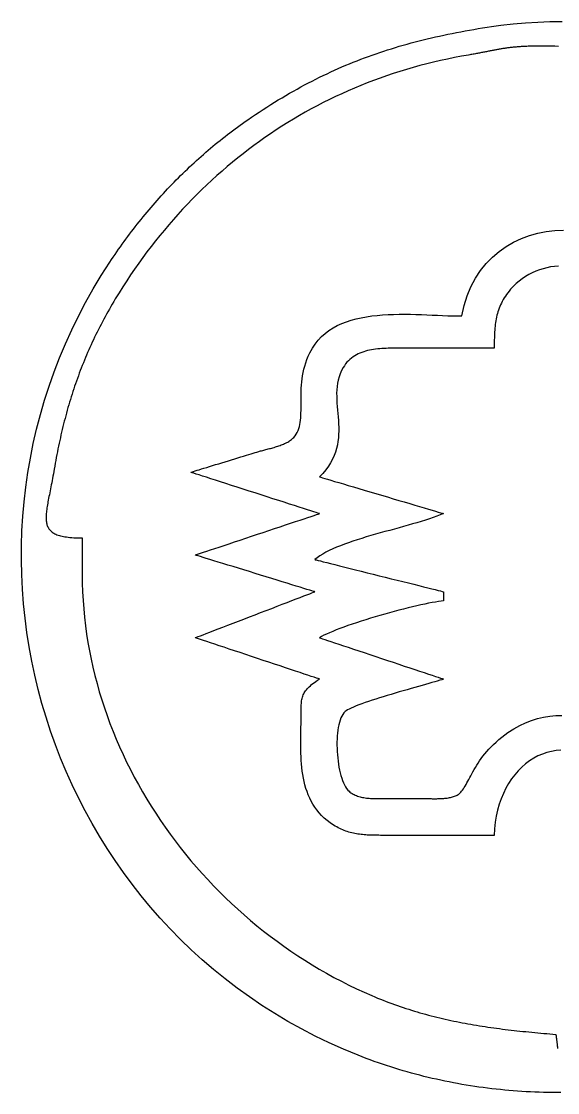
# Model space of a CAD drawing. Extents: x 3 to 68.8, y 19.7 to 85.5.
# Drawn here: x 3 to 35.9, y 19.7 to 85.5 of the extents above; entities that cross this region are included whole.
import ezdxf

# ---------------------------------------------------------------- set-up
doc = ezdxf.new("R2010")
doc.units = 0
doc.layers.get('0').update_dxf_attribs({"linetype": 'CONTINUOUS'})

msp = doc.modelspace()

# ---------------------------------------------------------------- linework, layer by layer
at = {"color": 7}
for points in [[(36.137912, 19.708735), (35.87321, 19.708577), (35.608494, 19.71027), (35.343781, 19.71408), (35.079088, 19.719894), (34.814434, 19.727683), (34.549831, 19.737476), (34.285301, 19.749273), (34.020856, 19.763074), (33.756515, 19.778878), (33.492296, 19.796715), (33.228212, 19.816555), (32.964284, 19.838427), (32.700527, 19.862303), (32.436957, 19.888211), (32.17359, 19.916151), (31.910446, 19.946123), (31.647539, 19.978133), (31.384886, 20.01218), (31.122504, 20.048271), (30.86041, 20.086407), (30.598621, 20.126593), (30.337153, 20.168833), (30.076024, 20.213128), (29.815248, 20.259483), (29.554845, 20.307904), (29.29483, 20.358391), (29.03522, 20.410946), (28.776033, 20.465579), (28.517283, 20.522286), (28.258987, 20.581072), (28.001165, 20.641945), (27.743831, 20.704906), (27.487003, 20.769955), (27.230696, 20.837099), (26.974928, 20.906342), (26.719717, 20.977685), (26.465077, 21.051133), (26.211026, 21.12669), (25.957581, 21.204355), (25.704759, 21.284139), (25.452575, 21.366037), (25.201048, 21.45006), (24.950194, 21.536206), (24.700029, 21.624482), (24.45057, 21.714889), (24.201834, 21.807432), (23.953837, 21.902112), (23.706597, 21.998937), (22.80884, 22.370466), (21.928859, 22.765044), (21.066809, 23.182151), (20.222841, 23.621272), (19.39711, 24.081887), (18.589767, 24.563482), (17.800967, 25.065538), (17.030862, 25.587542), (16.279606, 26.128972), (15.547351, 26.689312), (14.834251, 27.268046), (14.140459, 27.864658), (13.466127, 28.478627), (12.81141, 29.109439), (12.176459, 29.756577), (11.561429, 30.419523), (10.966472, 31.097759), (10.391741, 31.79077), (9.837389, 32.498038), (9.30357, 33.219046), (8.790437, 33.953275), (8.298141, 34.70021), (7.826838, 35.459334), (7.37668, 36.230131), (6.947819, 37.012081), (6.54041, 37.804669), (6.154605, 38.607376), (5.790557, 39.419685), (5.448419, 40.241082), (5.128344, 41.071049), (4.830486, 41.909066), (4.554998, 42.754618), (4.302032, 43.607188), (4.071742, 44.466259), (3.864281, 45.331312), (3.679802, 46.201832), (3.518458, 47.0773), (3.380401, 47.957204), (3.265787, 48.841019), (3.174766, 49.728236), (3.107493, 50.618331), (3.06412, 51.510791), (3.044802, 52.405097), (3.04969, 53.300732), (3.078937, 54.197182), (3.132697, 55.093926), (3.211123, 55.990448), (3.314368, 56.886232), (3.442586, 57.780761), (3.595928, 58.673517), (3.774549, 59.563982), (3.978601, 60.451641), (4.208237, 61.335976), (4.463611, 62.216469), (4.744876, 63.092604), (5.052185, 63.963864), (5.38569, 64.829731), (5.745545, 65.689689), (6.131904, 66.54322), (6.544918, 67.389808), (6.984742, 68.228934), (7.451528, 69.060083), (7.94543, 69.882737), (8.466599, 70.696379), (8.573107, 70.856397), (8.680433, 71.015774), (8.788577, 71.174504), (8.89754, 71.332583), (9.007321, 71.490006), (9.117921, 71.646767), (9.229339, 71.802863), (9.341576, 71.958287), (9.454632, 72.113035), (9.568507, 72.267103), (9.683199, 72.420485), (9.79871, 72.573176), (9.91504, 72.725171), (10.032189, 72.876466), (10.150156, 73.027056), (10.268941, 73.176936), (10.388545, 73.3261), (10.508968, 73.474544), (10.630209, 73.622263), (10.752269, 73.769252), (10.875147, 73.915507), (10.998844, 74.061021), (11.123359, 74.205791), (11.248693, 74.349812), (11.374846, 74.493077), (11.501817, 74.635584), (11.629606, 74.777326), (11.758215, 74.918299), (11.887641, 75.058498), (12.017887, 75.197918), (12.14895, 75.336554), (12.280833, 75.474401), (12.413534, 75.611454), (12.547053, 75.747709), (12.681391, 75.88316), (12.816548, 76.017803), (12.952523, 76.151632), (13.089317, 76.284643), (13.226929, 76.416831), (13.36536, 76.54819), (13.504609, 76.678717), (13.644677, 76.808406), (13.785564, 76.937251), (13.927269, 77.06525), (14.069792, 77.192395), (14.213134, 77.318683), (14.357295, 77.444108), (14.502274, 77.568666), (14.648072, 77.692352), (14.794689, 77.81516), (14.942123, 77.937087), (15.090377, 78.058126), (15.239449, 78.178273), (15.38934, 78.297524), (15.540049, 78.415873), (15.691576, 78.533315), (15.843923, 78.649846), (15.997087, 78.76546), (16.151071, 78.880152), (16.305873, 78.993919), (16.461493, 79.106754), (16.617932, 79.218653), (16.77519, 79.329611), (16.933266, 79.439623), (17.170659, 79.60229), (17.407154, 79.761964), (17.6428, 79.918682), (17.877649, 80.072477), (18.111754, 80.223383), (18.345164, 80.371435), (18.577932, 80.516668), (18.81011, 80.659115), (19.041748, 80.798812), (19.272897, 80.935792), (19.50361, 81.070091), (19.733938, 81.201742), (19.963932, 81.33078), (20.193644, 81.457239), (20.423124, 81.581155), (20.652425, 81.70256), (20.881598, 81.82149), (21.110694, 81.93798), (21.339765, 82.052063), (21.568862, 82.163774), (21.798036, 82.273147), (22.02734, 82.380217), (22.256823, 82.485019), (22.486539, 82.587586), (22.716537, 82.687953), (22.946871, 82.786155), (23.17759, 82.882226), (23.408747, 82.9762), (23.640392, 83.068112), (23.872578, 83.157997), (24.105356, 83.245888), (24.338776, 83.33182), (24.572892, 83.415828), (24.807753, 83.497946), (25.043411, 83.578208), (25.279919, 83.656649), (25.517326, 83.733304), (25.755686, 83.808206), (25.995048, 83.88139), (26.235464, 83.952891), (26.476987, 84.022743), (26.719667, 84.09098), (26.963555, 84.157637), (27.208704, 84.222749), (27.455164, 84.286349), (27.702987, 84.348472), (27.952225, 84.409153), (28.202928, 84.468426), (28.455149, 84.526325), (28.70894, 84.582886), (28.964348, 84.638141), (29.22143, 84.692126), (29.480233, 84.744876), (29.740812, 84.796424), (30.003214, 84.846805), (30.267495, 84.896054), (30.533704, 84.944204), (30.801894, 84.991291), (31.072116, 85.037348), (31.344418, 85.08241), (31.618857, 85.126513), (31.89548, 85.169689), (32.174341, 85.211973), (32.455491, 85.253401), (33.214711, 85.336394), (33.972184, 85.400556), (34.727676, 85.446078), (35.48095, 85.473151), (36.231776, 85.481964)], [(35.999835, 83.950758), (35.775082, 83.95572), (35.55052, 83.959498), (35.32617, 83.962095), (35.102049, 83.963534), (34.878177, 83.963845), (34.654569, 83.963026), (34.431244, 83.961079), (34.354776, 83.959978), (34.279592, 83.958539), (34.205658, 83.956761), (34.132932, 83.954644), (34.061375, 83.952217), (33.990946, 83.949451), (33.921607, 83.946378), (33.853318, 83.942994), (33.786036, 83.939305), (33.719725, 83.935318), (33.654345, 83.931034), (33.589857, 83.926459), (33.526219, 83.921602), (33.463391, 83.916465), (33.401336, 83.911055), (33.340015, 83.905374), (33.279385, 83.89943), (33.219407, 83.89323), (33.160041, 83.886775), (33.101252, 83.880073), (33.042995, 83.873127), (32.98523, 83.865945), (32.927922, 83.858531), (32.871029, 83.850888), (32.814511, 83.843025), (32.758329, 83.834945), (32.702441, 83.826654), (32.646812, 83.818156), (32.591398, 83.809458), (32.536158, 83.800565), (32.48106, 83.79148), (32.426055, 83.782212), (32.371112, 83.772763), (32.316186, 83.76314), (32.261237, 83.753346), (32.206226, 83.74339), (32.151117, 83.733275), (32.095866, 83.723005), (32.040438, 83.712588), (31.984786, 83.702027), (31.928875, 83.691328), (31.872668, 83.680496), (31.816119, 83.669538), (31.759195, 83.658458), (31.70185, 83.647259), (31.644048, 83.635948), (31.585749, 83.624532), (31.526915, 83.613014), (31.467501, 83.601401), (31.407473, 83.589697), (31.346786, 83.577906), (31.285406, 83.566036), (31.223289, 83.554089), (31.160398, 83.542072), (31.096692, 83.52999), (31.032131, 83.517849), (30.966678, 83.505654), (30.900288, 83.493411), (30.832927, 83.481123), (30.764553, 83.468796), (30.695127, 83.456435), (30.624608, 83.444048), (30.552954, 83.431639), (30.480133, 83.419209), (30.047077, 83.342617), (29.616547, 83.260494), (29.188568, 83.172866), (28.763163, 83.079759), (28.340355, 82.981198), (27.920163, 82.87721), (27.502613, 82.76782), (27.087728, 82.653053), (26.67553, 82.532936), (26.26604, 82.407494), (25.859283, 82.276753), (25.45528, 82.140739), (25.054055, 81.999476), (24.65563, 81.852992), (24.260027, 81.701311), (23.86727, 81.54446), (23.477381, 81.382464), (23.090382, 81.215349), (22.706297, 81.04314), (22.325148, 80.865863), (21.946958, 80.683544), (21.571749, 80.49621), (21.199544, 80.303884), (20.830366, 80.106593), (20.464237, 79.904363), (20.101181, 79.69722), (19.741219, 79.485189), (19.384375, 79.268295), (19.030671, 79.046566), (18.680129, 78.820025), (18.332773, 78.5887), (17.988625, 78.352615), (17.647709, 78.111797), (17.310045, 77.866271), (16.975658, 77.616063), (16.644569, 77.361198), (16.316802, 77.101703), (15.992379, 76.837602), (15.671323, 76.568923), (15.353657, 76.295689), (15.039402, 76.017928), (14.728583, 75.735665), (14.421221, 75.448925), (14.117339, 75.157734), (13.816961, 74.862119), (13.520108, 74.562104), (13.226802, 74.257715), (12.937068, 73.948979), (12.650928, 73.63592), (12.368404, 73.318564), (12.089518, 72.996938), (11.814295, 72.671067), (11.542755, 72.340977), (11.274923, 72.006693), (11.01082, 71.66824), (10.750469, 71.325646), (10.493894, 70.978935), (10.241116, 70.628133), (9.992158, 70.273266), (9.747043, 69.91436), (9.505794, 69.55144), (9.268433, 69.184532), (9.034984, 68.813661), (8.805468, 68.438854), (8.712074, 68.282897), (8.620005, 68.126961), (8.529251, 67.971033), (8.4398, 67.815103), (8.351642, 67.659157), (8.264766, 67.503184), (8.179162, 67.347171), (8.094819, 67.191107), (8.011727, 67.034979), (7.929874, 66.878776), (7.849251, 66.722485), (7.769847, 66.566094), (7.691651, 66.409592), (7.614653, 66.252965), (7.538842, 66.096202), (7.464207, 65.939292), (7.390738, 65.78222), (7.318424, 65.624977), (7.247254, 65.467549), (7.177219, 65.309926), (7.108307, 65.152093), (7.040509, 64.99404), (6.973812, 64.835754), (6.908207, 64.677223), (6.843683, 64.518436), (6.780229, 64.35938), (6.717836, 64.200042), (6.656492, 64.040412), (6.596186, 63.880476), (6.536909, 63.720224), (6.478649, 63.559641), (6.421395, 63.398718), (6.365139, 63.237441), (6.309868, 63.075799), (6.255572, 62.913778), (6.202241, 62.751369), (6.149863, 62.588557), (6.098429, 62.425332), (6.047928, 62.26168), (5.998349, 62.097591), (5.949681, 61.933051), (5.901915, 61.76805), (5.855039, 61.602574), (5.809042, 61.436611), (5.763915, 61.270151), (5.719647, 61.103179), (5.676226, 60.935685), (5.633643, 60.767657), (5.591886, 60.599082), (5.550946, 60.429948), (5.510812, 60.260243), (5.471473, 60.089955), (5.432918, 59.919074), (5.395137, 59.747582), (5.358119, 59.575474), (5.321853, 59.402734), (5.28633, 59.229348), (5.251539, 59.05531), (5.217468, 58.880604), (5.184108, 58.705217), (5.151447, 58.529138), (5.119475, 58.352357), (5.088182, 58.174859), (5.057557, 57.996633), (5.032019, 57.848353), (5.006266, 57.703271), (4.980389, 57.561356), (4.954478, 57.422582), (4.928624, 57.286914), (4.902919, 57.154332), (4.877454, 57.024803), (4.852316, 56.8983), (4.827602, 56.774791), (4.803399, 56.654251), (4.779797, 56.536652), (4.756889, 56.421965), (4.734762, 56.310157), (4.713511, 56.201208), (4.693228, 56.095082), (4.674, 55.991754), (4.655918, 55.891196), (4.639075, 55.793375), (4.623561, 55.698269), (4.609467, 55.605847), (4.596883, 55.516077), (4.585901, 55.428933), (4.576611, 55.34439), (4.569104, 55.262413), (4.56347, 55.182979), (4.559802, 55.106059), (4.558193, 55.03162), (4.558729, 54.959639), (4.561495, 54.890083), (4.566592, 54.822925), (4.574107, 54.758138), (4.584132, 54.695694), (4.596759, 54.635561), (4.612075, 54.577714), (4.630174, 54.522122), (4.651146, 54.468759), (4.675081, 54.417592), (4.70207, 54.368598), (4.732205, 54.321747), (4.765577, 54.277006), (4.802276, 54.234354), (4.842392, 54.193756), (4.886017, 54.155188), (4.933242, 54.11862), (4.984156, 54.084022), (5.038852, 54.051367), (5.097419, 54.020624), (5.15995, 53.99177), (5.226533, 53.964761), (5.297261, 53.939587), (5.372224, 53.916219), (5.451514, 53.894629), (5.535219, 53.87476), (5.623433, 53.856613), (5.716245, 53.84016), (5.813746, 53.825371), (5.916027, 53.81222), (6.023179, 53.800649), (6.135293, 53.790658), (6.252459, 53.78222), (6.374769, 53.775277), (6.502313, 53.76983), (6.635182, 53.765851), (6.773467, 53.763311), (6.773467, 53.761617), (6.773467, 53.756763), (6.773467, 53.748833), (6.773467, 53.737911), (6.773467, 53.724082), (6.773467, 53.707459), (6.773467, 53.688155), (6.773467, 53.666255), (6.773467, 53.641871), (6.773467, 53.615116), (6.773467, 53.586089), (6.773467, 53.554895), (6.773467, 53.521633), (6.773467, 53.486406), (6.773467, 53.449319), (6.773467, 53.410477), (6.773467, 53.36998), (6.773467, 53.327932), (6.773467, 53.284439), (6.773467, 53.239599), (6.773467, 53.193521), (6.773467, 53.146305), (6.773467, 53.098059), (6.773467, 53.048879), (6.773467, 52.998872), (6.773467, 52.948146), (6.773467, 52.896795), (6.773467, 52.844929), (6.773467, 52.79265), (6.773467, 52.74006), (6.773467, 52.687265), (6.773467, 52.634365), (6.773467, 52.581466), (6.773467, 52.52867), (6.773467, 52.476081), (6.773467, 52.423802), (6.773467, 52.371935), (6.773467, 52.320585), (6.773467, 52.269858), (6.773467, 52.219852), (6.773467, 52.170671), (6.773467, 52.122426), (6.773467, 52.07521), (6.773467, 52.029131), (6.773467, 51.984292), (6.773467, 51.940799), (6.773467, 51.89875), (6.773467, 51.858254), (6.773467, 51.819412), (6.773467, 51.782325), (6.773467, 51.747098), (6.773467, 51.713836), (6.773467, 51.682642), (6.773467, 51.653615), (6.773467, 51.62686), (6.773467, 51.602476), (6.773467, 51.580576), (6.773467, 51.561272), (6.773467, 51.544649), (6.773467, 51.53082), (6.773467, 51.51987), (6.773467, 51.511939), (6.773467, 51.507085), (6.773467, 51.505392), (6.779811, 50.979846), (6.797182, 50.455802), (6.82546, 49.933372), (6.864531, 49.412666), (6.914277, 48.893806), (6.974582, 48.376905), (7.04533, 47.862072), (7.126404, 47.349427), (7.217688, 46.839082), (7.319065, 46.331152), (7.430419, 45.825754), (7.551633, 45.322998), (7.682591, 44.822999), (7.823177, 44.325876), (7.973273, 43.831739), (8.132764, 43.340703), (8.301533, 42.852885), (8.479463, 42.368397), (8.666438, 41.887354), (8.862342, 41.409871), (9.067058, 40.936062), (9.280469, 40.466041), (9.50246, 39.999923), (9.732914, 39.537823), (9.971714, 39.079859), (10.218743, 38.626136), (10.473886, 38.176776), (10.737026, 37.731892), (11.008046, 37.291597), (11.286831, 36.856007), (11.573262, 36.425237), (11.867225, 35.999397), (12.168602, 35.578607), (12.477277, 35.162978), (12.793134, 34.752627), (13.116056, 34.347666), (13.445927, 33.948212), (13.78263, 33.554376), (14.126048, 33.166279), (14.476066, 32.784026), (14.832567, 32.407739), (15.195434, 32.037528), (15.564551, 31.673512), (15.939801, 31.315801), (16.321068, 30.964511), (16.708236, 30.619759), (17.101188, 30.281654), (17.499807, 29.950317), (17.903977, 29.625857), (18.313583, 29.308391), (18.728506, 28.998034), (19.14863, 28.694899), (19.573841, 28.399102), (20.004019, 28.110756), (20.43905, 27.829973), (20.878817, 27.556875), (21.323203, 27.291569), (21.772093, 27.034174), (22.225368, 26.7848), (22.682914, 26.543567), (23.144613, 26.310584), (23.610349, 26.085972), (24.080005, 25.869838), (24.553466, 25.662303), (24.728234, 25.588256), (24.902768, 25.515858), (25.077081, 25.445085), (25.251188, 25.37591), (25.425101, 25.308314), (25.598836, 25.242274), (25.772406, 25.177764), (25.945825, 25.114764), (26.119106, 25.05325), (26.292263, 24.993196), (26.465311, 24.934585), (26.638263, 24.877389), (26.811132, 24.821588), (26.983934, 24.767156), (27.15668, 24.71407), (27.329386, 24.662311), (27.502065, 24.611852), (27.674731, 24.562669), (27.847398, 24.514745), (28.02008, 24.468051), (28.19279, 24.422566), (28.365543, 24.378265), (28.538351, 24.33513), (28.711229, 24.293133), (28.884191, 24.252253), (29.05725, 24.212468), (29.230422, 24.173753), (29.403717, 24.136085), (29.577151, 24.099441), (29.750738, 24.063799), (29.924494, 24.029137), (30.098427, 23.995428), (30.272558, 23.962651), (30.446895, 23.930785), (30.621453, 23.899805), (30.79625, 23.869687), (30.971292, 23.840409), (31.1466, 23.81195), (31.322188, 23.784292), (31.498063, 23.757396), (31.674243, 23.731234), (31.850745, 23.705806), (32.027577, 23.681083), (32.204756, 23.657038), (32.382293, 23.633642), (32.560206, 23.610895), (32.738509, 23.58874), (32.917212, 23.567178), (33.09633, 23.546181), (33.275877, 23.52572), (33.455867, 23.505767), (33.636314, 23.486322), (33.817233, 23.467356), (33.998634, 23.448814), (34.180534, 23.430724), (34.362949, 23.413029), (34.545888, 23.3957), (34.729366, 23.378739), (34.913401, 23.362116), (35.098002, 23.345803), (35.283182, 23.329773), (35.468961, 23.313997), (35.655346, 23.298475), (35.842355, 23.28315), (35.842558, 23.281457), (35.843123, 23.276602), (35.844251, 23.268672), (35.845663, 23.257722), (35.847356, 23.243893), (35.849331, 23.22727), (35.851871, 23.207966), (35.854694, 23.186065), (35.857742, 23.161681), (35.861072, 23.134927), (35.864713, 23.1059), (35.868607, 23.074706), (35.872756, 23.041443), (35.877159, 23.006217), (35.881787, 22.96913), (35.886641, 22.930287), (35.891693, 22.889791), (35.896942, 22.847743), (35.902389, 22.80425), (35.908005, 22.75941), (35.913763, 22.713332), (35.919661, 22.666116), (35.925701, 22.61787), (35.931853, 22.56869), (35.93809, 22.518683), (35.94444, 22.467957), (35.950875, 22.416606)], [(36.145371, 40.727963), (35.855182, 40.706373), (35.569107, 40.659775), (35.288022, 40.588847), (35.012802, 40.494252), (34.744319, 40.376656), (34.483444, 40.236721), (34.231052, 40.075118), (33.988019, 39.892509), (33.755214, 39.68956), (33.533512, 39.466935), (33.323787, 39.225299), (33.126914, 38.965316), (32.94376, 38.687652), (32.775206, 38.392975), (32.62212, 38.081946), (32.485378, 37.755232), (32.365854, 37.413497), (32.264418, 37.057406), (32.181944, 36.687625), (32.119308, 36.304821), (32.077381, 35.909656), (32.057032, 35.502796), (32.037587, 35.502796), (31.980951, 35.502796), (31.889587, 35.502796), (31.765977, 35.502796), (31.6126, 35.502796), (31.431941, 35.502796), (31.226475, 35.502796), (30.998685, 35.502796), (30.751052, 35.502796), (30.486056, 35.502796), (30.206177, 35.502796), (29.913896, 35.502796), (29.611693, 35.502796), (29.302047, 35.502796), (28.987442, 35.502796), (28.670354, 35.502796), (28.353269, 35.502796), (28.038662, 35.502796), (27.729018, 35.502796), (27.426814, 35.502796), (27.134532, 35.502796), (26.854653, 35.502796), (26.589657, 35.502796), (26.342024, 35.502796), (26.114234, 35.502796), (25.908769, 35.502796), (25.728108, 35.502796), (25.574733, 35.502796), (25.451123, 35.502796), (25.359759, 35.502796), (25.303122, 35.502796), (25.283691, 35.502796), (25.178612, 35.503361), (25.074486, 35.503925), (24.971277, 35.504772), (24.868944, 35.505901), (24.767452, 35.507312), (24.66676, 35.509287), (24.56683, 35.511827), (24.467626, 35.515129), (24.369107, 35.519278), (24.271237, 35.524443), (24.173977, 35.530708), (24.077288, 35.538215), (23.981132, 35.547077), (23.885472, 35.557406), (23.790269, 35.569344), (23.695483, 35.583004), (23.601079, 35.598498), (23.507016, 35.615939), (23.413257, 35.635469), (23.319764, 35.6572), (23.226498, 35.681217), (23.133421, 35.70769), (23.040496, 35.736711), (22.947683, 35.768407), (22.854944, 35.802897), (22.762242, 35.840303), (22.669537, 35.880743), (22.576793, 35.924335), (22.483969, 35.971203), (22.391029, 36.021467), (22.297934, 36.075242), (22.204646, 36.132651), (21.999477, 36.270906), (21.808554, 36.416127), (21.631373, 36.568019), (21.467429, 36.726295), (21.316218, 36.890655), (21.177236, 37.060813), (21.049979, 37.236468), (20.933941, 37.417335), (20.828619, 37.603117), (20.733509, 37.793521), (20.648105, 37.988254), (20.571904, 38.187026), (20.504401, 38.38954), (20.445092, 38.595503), (20.393472, 38.804624), (20.349038, 39.01661), (20.311284, 39.231166), (20.279706, 39.448001), (20.253801, 39.666822), (20.233063, 39.887336), (20.216988, 40.109247), (20.205072, 40.332268), (20.196812, 40.556101), (20.191701, 40.780454), (20.189245, 41.005035), (20.188907, 41.229548), (20.190205, 41.453703), (20.19266, 41.677209), (20.195734, 41.899767), (20.198931, 42.121091), (20.201753, 42.34088), (20.203701, 42.558849), (20.204209, 42.686323), (20.204323, 42.808042), (20.204299, 42.924276), (20.204401, 43.035282), (20.204909, 43.14133), (20.206066, 43.242684), (20.208154, 43.339611), (20.211425, 43.432372), (20.216147, 43.521235), (20.222585, 43.606466), (20.231, 43.688327), (20.24166, 43.767087), (20.254826, 43.843008), (20.270763, 43.916357), (20.289736, 43.987395), (20.312009, 44.056393), (20.337847, 44.123613), (20.367512, 44.18932), (20.401268, 44.253779), (20.439379, 44.317254), (20.482112, 44.380015), (20.529727, 44.442321), (20.582491, 44.504441), (20.640667, 44.56664), (20.704519, 44.629183), (20.774311, 44.692333), (20.850307, 44.756355), (20.932772, 44.821517), (21.021969, 44.888082), (21.118163, 44.956315), (21.221617, 45.026481), (21.332596, 45.098849), (21.310738, 45.10613), (21.247021, 45.127381), (21.144237, 45.161643), (21.005175, 45.207995), (20.832628, 45.265509), (20.629384, 45.33326), (20.398235, 45.410309), (20.141972, 45.495729), (19.863384, 45.588592), (19.565263, 45.687968), (19.250398, 45.792923), (18.921581, 45.902527), (18.581602, 46.015854), (18.233251, 46.131971), (17.879319, 46.249948), (17.522597, 46.368857), (17.165874, 46.487766), (16.811942, 46.60574), (16.463591, 46.721858), (16.123612, 46.835184), (15.794795, 46.944791), (15.479931, 47.049744), (15.181809, 47.14912), (14.903221, 47.241982), (14.646958, 47.327402), (14.415809, 47.404452), (14.212566, 47.472199), (14.040018, 47.529716), (13.900957, 47.576068), (13.798172, 47.61033), (13.734455, 47.631581), (13.712597, 47.638863), (13.733645, 47.646963), (13.795002, 47.670556), (13.89398, 47.708622), (14.027891, 47.760128), (14.194048, 47.824034), (14.389764, 47.899309), (14.612352, 47.984921), (14.859124, 48.079832), (15.127394, 48.183013), (15.414473, 48.293426), (15.717676, 48.410043), (16.034315, 48.531828), (16.361702, 48.657747), (16.697151, 48.786765), (17.037975, 48.917852), (17.381485, 49.049971), (17.724996, 49.182091), (18.065819, 49.313174), (18.401268, 49.442192), (18.728656, 49.568111), (19.045295, 49.689896), (19.348497, 49.806513), (19.635577, 49.916927), (19.903847, 50.020107), (20.150619, 50.115018), (20.373207, 50.200631), (20.568923, 50.275905), (20.735079, 50.339811), (20.868991, 50.391317), (20.967968, 50.429383), (21.029325, 50.452977), (21.050373, 50.461077), (21.029325, 50.467539), (20.967968, 50.48642), (20.868991, 50.516875), (20.735079, 50.558079), (20.568923, 50.609204), (20.373207, 50.669424), (20.150619, 50.737914), (19.903847, 50.813843), (19.635577, 50.896387), (19.348497, 50.98472), (19.045295, 51.078014), (18.728656, 51.17544), (18.401268, 51.276174), (18.065819, 51.379391), (17.724996, 51.484259), (17.381485, 51.589954), (17.037975, 51.695649), (16.697151, 51.800517), (16.361702, 51.903734), (16.034315, 52.004468), (15.717676, 52.101894), (15.414473, 52.195188), (15.127394, 52.283521), (14.859124, 52.366065), (14.612352, 52.441994), (14.389764, 52.510484), (14.194048, 52.570705), (14.027891, 52.621829), (13.89398, 52.663034), (13.795002, 52.693488), (13.733645, 52.712369), (13.712597, 52.718832), (13.734455, 52.726113), (13.798172, 52.747364), (13.900957, 52.781626), (14.040018, 52.827981), (14.212566, 52.885498), (14.41581, 52.953245), (14.646958, 53.030295), (14.903222, 53.115715), (15.181809, 53.208578), (15.479931, 53.307951), (15.794795, 53.412906), (16.123612, 53.522513), (16.463592, 53.635839), (16.811943, 53.751957), (17.165875, 53.869931), (17.522597, 53.98884), (17.879319, 54.107749), (18.233251, 54.225723), (18.581603, 54.341841), (18.921582, 54.455167), (19.250399, 54.564774), (19.565263, 54.66973), (19.863384, 54.769103), (20.141972, 54.861965), (20.398236, 54.947388), (20.629385, 55.024438), (20.832628, 55.092182), (21.005176, 55.149699), (21.144237, 55.196054), (21.247021, 55.230316), (21.310738, 55.251539), (21.332596, 55.25882), (21.309928, 55.266102), (21.243851, 55.287353), (21.13726, 55.321615), (20.993048, 55.36797), (20.81411, 55.425487), (20.603339, 55.493234), (20.363629, 55.570284), (20.097874, 55.655704), (19.808969, 55.748566), (19.499806, 55.84794), (19.17328, 55.952895), (18.832284, 56.062502), (18.479713, 56.175828), (18.11846, 56.291946), (17.75142, 56.40992), (17.381485, 56.528829), (17.011551, 56.647738), (16.64451, 56.765712), (16.283258, 56.88183), (15.930686, 56.995156), (15.589691, 57.104763), (15.263165, 57.209718), (14.954002, 57.309091), (14.665096, 57.401954), (14.399341, 57.487374), (14.159631, 57.564424), (13.94886, 57.632171), (13.769922, 57.689688), (13.62571, 57.736043), (13.519119, 57.770305), (13.453042, 57.791528), (13.430374, 57.798809), (13.442518, 57.802506), (13.477917, 57.813315), (13.535019, 57.830757), (13.612275, 57.85435), (13.708135, 57.883617), (13.821048, 57.918096), (13.949464, 57.957305), (14.091833, 58.000773), (14.246603, 58.048031), (14.412226, 58.0986), (14.587151, 58.15201), (14.769827, 58.207789), (14.958705, 58.265458), (15.152233, 58.32455), (15.348862, 58.384587), (15.547041, 58.445098), (15.74522, 58.505609), (15.941849, 58.565646), (16.135377, 58.624738), (16.324254, 58.682407), (16.50693, 58.738186), (16.681855, 58.791596), (16.847478, 58.842165), (17.002249, 58.889423), (17.144617, 58.932891), (17.273033, 58.9721), (17.385947, 59.006576), (17.481806, 59.035846), (17.559063, 59.059439), (17.616165, 59.076881), (17.651563, 59.08769), (17.663707, 59.091387), (17.723789, 59.10784), (17.785915, 59.124379), (17.849915, 59.141086), (17.915618, 59.157991), (17.982852, 59.17515), (18.051448, 59.192648), (18.121233, 59.210513), (18.192036, 59.228801), (18.263687, 59.24754), (18.336014, 59.266816), (18.408847, 59.286685), (18.482014, 59.307174), (18.555345, 59.328369), (18.628667, 59.350298), (18.701811, 59.373016), (18.774605, 59.396582), (18.846878, 59.421051), (18.918459, 59.446479), (18.989177, 59.472923), (19.058861, 59.500412), (19.12734, 59.52902), (19.194443, 59.558795), (19.259999, 59.589791), (19.323837, 59.622061), (19.385785, 59.655656), (19.445672, 59.690632), (19.503329, 59.727044), (19.558583, 59.764941), (19.611263, 59.804376), (19.661199, 59.845408), (19.70822, 59.888083), (19.752153, 59.93246), (19.83539, 60.030507), (19.907797, 60.134059), (19.97012, 60.242981), (20.023107, 60.357139), (20.067503, 60.476398), (20.104055, 60.600625), (20.133508, 60.729684), (20.156608, 60.863442), (20.174103, 61.001764), (20.186738, 61.144516), (20.195261, 61.291563), (20.200414, 61.442772), (20.202954, 61.598006), (20.203603, 61.757133), (20.203124, 61.920018), (20.202277, 62.086527), (20.201769, 62.256524), (20.20239, 62.429877), (20.204873, 62.606449), (20.209959, 62.786108), (20.218389, 62.968719), (20.230914, 63.154147), (20.248279, 63.342257), (20.271232, 63.532916), (20.300519, 63.72599), (20.336886, 63.921343), (20.381079, 64.118842), (20.433844, 64.318352), (20.495929, 64.519739), (20.568077, 64.722868), (20.651037, 64.927605), (20.745554, 65.133816), (20.897284, 65.414681), (21.067681, 65.67313), (21.255782, 65.910049), (21.460622, 66.126324), (21.681239, 66.322839), (21.91667, 66.50048), (22.16595, 66.660132), (22.428116, 66.802681), (22.702206, 66.929011), (22.987256, 67.040008), (23.282302, 67.136558), (23.58638, 67.219545), (23.898529, 67.289855), (24.217784, 67.348373), (24.543181, 67.395984), (24.873758, 67.433574), (25.208551, 67.462028), (25.546598, 67.48223), (25.886935, 67.495065), (26.2286, 67.501421), (26.570628, 67.502183), (26.912057, 67.498232), (27.251923, 67.490457), (27.589263, 67.479741), (27.923114, 67.46697), (28.252513, 67.453031), (28.576496, 67.438807), (28.8941, 67.425184), (29.204361, 67.413049), (29.506316, 67.403284), (29.799003, 67.396776), (30.08146, 67.394405), (30.215755, 68.036274), (30.399479, 68.636345), (30.629327, 69.194655), (30.901993, 69.711245), (31.21417, 70.186153), (31.562554, 70.619417), (31.943836, 71.011077), (32.354715, 71.36117), (32.791883, 71.669737), (33.252032, 71.936815), (33.73186, 72.162443), (34.228061, 72.346661), (34.737325, 72.489506), (35.256349, 72.591018), (35.781829, 72.651234), (36.310457, 72.670197)], [(35.99548, 70.463593), (35.758343, 70.440694), (35.522749, 70.405576), (35.289371, 70.358246), (35.058889, 70.298709), (34.831977, 70.226973), (34.609312, 70.143043), (34.391572, 70.046926), (34.179431, 69.938628), (33.973567, 69.818154), (33.774657, 69.685512), (33.583389, 69.540697), (33.400436, 69.383717), (33.226448, 69.214602), (33.062074, 69.033381), (32.974099, 68.927142), (32.89142, 68.821224), (32.813975, 68.715467), (32.741554, 68.609832), (32.673987, 68.504249), (32.6111, 68.398647), (32.552725, 68.292958), (32.498688, 68.187111), (32.448819, 68.081036), (32.402944, 67.974665), (32.360893, 67.867927), (32.322496, 67.760752), (32.28758, 67.65307), (32.255974, 67.544812), (32.227506, 67.435908), (32.201993, 67.326289), (32.179274, 67.215884), (32.15918, 67.104624), (32.141541, 66.992439), (32.126188, 66.879259), (32.112952, 66.765014), (32.101635, 66.649636), (32.092096, 66.533053), (32.084137, 66.415196), (32.077618, 66.295996), (32.07234, 66.175383), (32.068135, 66.053286), (32.064833, 65.929636), (32.062293, 65.804364), (32.060317, 65.677399), (32.058624, 65.548673), (32.057213, 65.418114), (32.041013, 65.418114), (31.993815, 65.418114), (31.91768, 65.418114), (31.814671, 65.418114), (31.686858, 65.418114), (31.536307, 65.418114), (31.365086, 65.418114), (31.17526, 65.418114), (30.968899, 65.418114), (30.748069, 65.418114), (30.514835, 65.418114), (30.271268, 65.418114), (30.01943, 65.418114), (29.761394, 65.418114), (29.499224, 65.418114), (29.234985, 65.418114), (28.970746, 65.418114), (28.708576, 65.418114), (28.450537, 65.418114), (28.1987, 65.418114), (27.955132, 65.418114), (27.721899, 65.418114), (27.501069, 65.418114), (27.294707, 65.418114), (27.104883, 65.418114), (26.933662, 65.418114), (26.783111, 65.418114), (26.655298, 65.418114), (26.55229, 65.418114), (26.476153, 65.418114), (26.428955, 65.418114), (26.412764, 65.418114), (26.293259, 65.418029), (26.171957, 65.418114), (26.049079, 65.418114), (25.924845, 65.417775), (25.799477, 65.416844), (25.673194, 65.415066), (25.546218, 65.41217), (25.418769, 65.407909), (25.291068, 65.40203), (25.163335, 65.394275), (25.035792, 65.384386), (24.908658, 65.372106), (24.782155, 65.357182), (24.656502, 65.339354), (24.531922, 65.318368), (24.408634, 65.293967), (24.286859, 65.265895), (24.166818, 65.233895), (24.048732, 65.197712), (23.93282, 65.157089), (23.819304, 65.111769), (23.708405, 65.061497), (23.600342, 65.006016), (23.495337, 64.945069), (23.393611, 64.878402), (23.295384, 64.805755), (23.200876, 64.726875), (23.110309, 64.641505), (23.02388, 64.5494), (22.941818, 64.450301), (22.864389, 64.343925), (22.791856, 64.229989), (22.689234, 64.040026), (22.604504, 63.847877), (22.536076, 63.653731), (22.482602, 63.457637), (22.442672, 63.259679), (22.414875, 63.05994), (22.397801, 62.858503), (22.390043, 62.655454), (22.390189, 62.450874), (22.396829, 62.244849), (22.408553, 62.037462), (22.423954, 61.828796), (22.441621, 61.618935), (22.460143, 61.407963), (22.478112, 61.195965), (22.494117, 60.983022), (22.506746, 60.769219), (22.514592, 60.554641), (22.516257, 60.33937), (22.510308, 60.12349), (22.495347, 59.907083), (22.469964, 59.690237), (22.43275, 59.473033), (22.382293, 59.255556), (22.317186, 59.037889), (22.236017, 58.820115), (22.137378, 58.602318), (22.019858, 58.384581), (21.882048, 58.166991), (21.722538, 57.949626), (21.539919, 57.732574), (21.33278, 57.515921), (21.354638, 57.509458), (21.418354, 57.490577), (21.521139, 57.460123), (21.6602, 57.418918), (21.832748, 57.367794), (22.035991, 57.307573), (22.267139, 57.239083), (22.523403, 57.163154), (22.80199, 57.08061), (23.100111, 56.992277), (23.414975, 56.898983), (23.743792, 56.801557), (24.083771, 56.700824), (24.432122, 56.597606), (24.786053, 56.492738), (25.142775, 56.387043), (25.499497, 56.281348), (25.853429, 56.17648), (26.20178, 56.073263), (26.541759, 55.972529), (26.870575, 55.875103), (27.18544, 55.781809), (27.483561, 55.693477), (27.762148, 55.610932), (28.018411, 55.535003), (28.249561, 55.466513), (28.452803, 55.406293), (28.625351, 55.355168), (28.764413, 55.313964), (28.867196, 55.283509), (28.930913, 55.264629), (28.952785, 55.258137), (28.751809, 55.175909), (28.538447, 55.094762), (28.313642, 55.014543), (28.078332, 54.935109), (27.833464, 54.856315), (27.579977, 54.778013), (27.318814, 54.700054), (27.050918, 54.622299), (26.777229, 54.544598), (26.498691, 54.466803), (26.216245, 54.388769), (25.930833, 54.310351), (25.643397, 54.231402), (25.35488, 54.151773), (25.066224, 54.071322), (24.778369, 53.989901), (24.49226, 53.907363), (24.208837, 53.823565), (23.929043, 53.738357), (23.653819, 53.651593), (23.384108, 53.563128), (23.120853, 53.472817), (22.864994, 53.38051), (22.617474, 53.286065), (22.379235, 53.189333), (22.151219, 53.090168), (21.934369, 52.988427), (21.729626, 52.88396), (21.537932, 52.77662), (21.36023, 52.666265), (21.197461, 52.552744), (21.050567, 52.435915), (21.073236, 52.430243), (21.139313, 52.413733), (21.245904, 52.387091), (21.390115, 52.351037), (21.569053, 52.306302), (21.779824, 52.253608), (22.019534, 52.193681), (22.285288, 52.127243), (22.574194, 52.055017), (22.883356, 51.977725), (23.209882, 51.896095), (23.550877, 51.810847), (23.903448, 51.722703), (24.264701, 51.632389), (24.631741, 51.54063), (25.001675, 51.448146), (25.371609, 51.355662), (25.738649, 51.263903), (26.099902, 51.173589), (26.452472, 51.085445), (26.793468, 51.000197), (27.119993, 50.918567), (27.429156, 50.841275), (27.718062, 50.769049), (27.983816, 50.702611), (28.223523, 50.642684), (28.434295, 50.58999), (28.613235, 50.545255), (28.757445, 50.509204), (28.864035, 50.482562), (28.930112, 50.466052), (28.952774, 50.460379), (28.952774, 50.458686), (28.952774, 50.453973), (28.952774, 50.446353), (28.952774, 50.436052), (28.952774, 50.423267), (28.952774, 50.408225), (28.952774, 50.391094), (28.952774, 50.3721), (28.952774, 50.35147), (28.952774, 50.3294), (28.952774, 50.30606), (28.952774, 50.281705), (28.952774, 50.25653), (28.952774, 50.230735), (28.952774, 50.204517), (28.952774, 50.178101), (28.952774, 50.151685), (28.952774, 50.125466), (28.952774, 50.099671), (28.952774, 50.074497), (28.952774, 50.050141), (28.952774, 50.02683), (28.952774, 50.00476), (28.952774, 49.984129), (28.952774, 49.965164), (28.952774, 49.948033), (28.952774, 49.932991), (28.952774, 49.920206), (28.952774, 49.909905), (28.952774, 49.902285), (28.952774, 49.897572), (28.952774, 49.895879), (28.803061, 49.88061), (28.634715, 49.858343), (28.44903, 49.829395), (28.247298, 49.794123), (28.030809, 49.752871), (27.800859, 49.705985), (27.55874, 49.653808), (27.305745, 49.596683), (27.043167, 49.534959), (26.772299, 49.468978), (26.494435, 49.399086), (26.210866, 49.325626), (25.922887, 49.248941), (25.631789, 49.169379), (25.338866, 49.087286), (25.045411, 49.003004), (24.752716, 48.916878), (24.462075, 48.829254), (24.17478, 48.740472), (23.892126, 48.650883), (23.615403, 48.560829), (23.345906, 48.470653), (23.084927, 48.380704), (22.83376, 48.291321), (22.593697, 48.202853), (22.366031, 48.115643), (22.152055, 48.030034), (21.953062, 47.946375), (21.770345, 47.86501), (21.605198, 47.786279), (21.458912, 47.71053), (21.332781, 47.638109), (21.354639, 47.630828), (21.418356, 47.609577), (21.52114, 47.575315), (21.660201, 47.528963), (21.832749, 47.471449), (22.035992, 47.403698), (22.267141, 47.326649), (22.523404, 47.241229), (22.801991, 47.148366), (23.100112, 47.04899), (23.414976, 46.944037), (23.743793, 46.834431), (24.083772, 46.721104), (24.432123, 46.60499), (24.786054, 46.487012), (25.142776, 46.368104), (25.499499, 46.249195), (25.85343, 46.131218), (26.201781, 46.0151), (26.54176, 45.901774), (26.870576, 45.792167), (27.185441, 45.687214), (27.483562, 45.587838), (27.762149, 45.494976), (28.018412, 45.409556), (28.249561, 45.332506), (28.452803, 45.264759), (28.625351, 45.207242), (28.764413, 45.16089), (28.867196, 45.126628), (28.930913, 45.105376), (28.952785, 45.098095), (28.8422, 45.0628), (28.713464, 45.023224), (28.56788, 44.979627), (28.406765, 44.932253), (28.23142, 44.88136), (28.043161, 44.827198), (27.843295, 44.770023), (27.633133, 44.710085), (27.413983, 44.647637), (27.187155, 44.582935), (26.953958, 44.516226), (26.715702, 44.447768), (26.473697, 44.37781), (26.229251, 44.306606), (25.983675, 44.23441), (25.738277, 44.161473), (25.494368, 44.088047), (25.253256, 44.014387), (25.016252, 43.940744), (24.784664, 43.867372), (24.559803, 43.794522), (24.342977, 43.722448), (24.135496, 43.651404), (23.93867, 43.581639), (23.753808, 43.513409), (23.58222, 43.446965), (23.425215, 43.382559), (23.284102, 43.320445), (23.160183, 43.260885), (23.05477, 43.20413), (22.969189, 43.150409), (22.904766, 43.099965), (22.833095, 43.023914), (22.767345, 42.932858), (22.707374, 42.827871), (22.653126, 42.709931), (22.604525, 42.580032), (22.561495, 42.439184), (22.523959, 42.288384), (22.491841, 42.128635), (22.465064, 41.960933), (22.443553, 41.786282), (22.427229, 41.605683), (22.416016, 41.420138), (22.409839, 41.230649), (22.408625, 41.038213), (22.412291, 40.843832), (22.420761, 40.648509), (22.43396, 40.453242), (22.451814, 40.259037), (22.474242, 40.066891), (22.501171, 39.877805), (22.532524, 39.69278), (22.568224, 39.512821), (22.608195, 39.338925), (22.652359, 39.172092), (22.700641, 39.013325), (22.752964, 38.863626), (22.809252, 38.723991), (22.869428, 38.595427), (22.933428, 38.478948), (23.001172, 38.375548), (23.072558, 38.286202), (23.147483, 38.211876), (23.206639, 38.163201), (23.268004, 38.118003), (23.331557, 38.076268), (23.397144, 38.037824), (23.464644, 38.002537), (23.533933, 37.970279), (23.604892, 37.940914), (23.677399, 37.914301), (23.751331, 37.890312), (23.826569, 37.868835), (23.90299, 37.849728), (23.980473, 37.832851), (24.058896, 37.818063), (24.138139, 37.80525), (24.218079, 37.794271), (24.298595, 37.784986), (24.379567, 37.777282), (24.460871, 37.771016), (24.542387, 37.766049), (24.623994, 37.762267), (24.70557, 37.759445), (24.786993, 37.757752), (24.868143, 37.756623), (24.948897, 37.756341), (25.029135, 37.756462), (25.108734, 37.757027), (25.187573, 37.757873), (25.265532, 37.75872), (25.342488, 37.759567), (25.41832, 37.760131), (25.492907, 37.760696), (25.566127, 37.760727), (25.572604, 37.760727), (25.591485, 37.760727), (25.621939, 37.760727), (25.663142, 37.760727), (25.714267, 37.760727), (25.774488, 37.760727), (25.842976, 37.760727), (25.918906, 37.760727), (26.00145, 37.760727), (26.089782, 37.760727), (26.183075, 37.760727), (26.280503, 37.760727), (26.381237, 37.760727), (26.484452, 37.760727), (26.58932, 37.760727), (26.695016, 37.760727), (26.800711, 37.760727), (26.905579, 37.760727), (27.008794, 37.760727), (27.109529, 37.760727), (27.206956, 37.760727), (27.300249, 37.760727), (27.388581, 37.760727), (27.471125, 37.760727), (27.547055, 37.760727), (27.615544, 37.760727), (27.675764, 37.760727), (27.726889, 37.760727), (27.768092, 37.760727), (27.798547, 37.760727), (27.817427, 37.760727), (27.823904, 37.760727), (27.879612, 37.760529), (27.93761, 37.759965), (27.997727, 37.759118), (28.059789, 37.757989), (28.123622, 37.75686), (28.189054, 37.756013), (28.255911, 37.755167), (28.324023, 37.754602), (28.393209, 37.75432), (28.463305, 37.754385), (28.534131, 37.754949), (28.60552, 37.756078), (28.677291, 37.757772), (28.749278, 37.760312), (28.821307, 37.76367), (28.8932, 37.767988), (28.964788, 37.77335), (29.035897, 37.779841), (29.106354, 37.787546), (29.175984, 37.796549), (29.244615, 37.806963), (29.312074, 37.818873), (29.378188, 37.832363), (29.442785, 37.847518), (29.50569, 37.864452), (29.566732, 37.883248), (29.625736, 37.903991), (29.682527, 37.926766), (29.736934, 37.951658), (29.788784, 37.97878), (29.837908, 38.008221), (29.884124, 38.04007), (29.944957, 38.089772), (30.003386, 38.146663), (30.059864, 38.210453), (30.11485, 38.280871), (30.168799, 38.357635), (30.22217, 38.440467), (30.27542, 38.529088), (30.329005, 38.623217), (30.383381, 38.722579), (30.43901, 38.826892), (30.496343, 38.935877), (30.555844, 39.049257), (30.617964, 39.166752), (30.683166, 39.288085), (30.751901, 39.412974), (30.82463, 39.54114), (30.901807, 39.672305), (30.983888, 39.806194), (31.071335, 39.942527), (31.164598, 40.081025), (31.264138, 40.221411), (31.370408, 40.363408), (31.483867, 40.506732), (31.604974, 40.651108), (31.734184, 40.796258), (31.871954, 40.941904), (32.018738, 41.087762), (32.174998, 41.233561), (32.341188, 41.379013), (32.517769, 41.523844), (32.70519, 41.66778), (32.903902, 41.810556), (33.26036, 42.041425), (33.621147, 42.24241), (33.985485, 42.414159), (34.352569, 42.55737), (34.721597, 42.672728), (35.091768, 42.760917), (35.462289, 42.822625), (35.832356, 42.858529), (36.201169, 42.86931)]]:
    msp.add_lwpolyline(points, dxfattribs=at)

doc.saveas('drawing.dxf')
